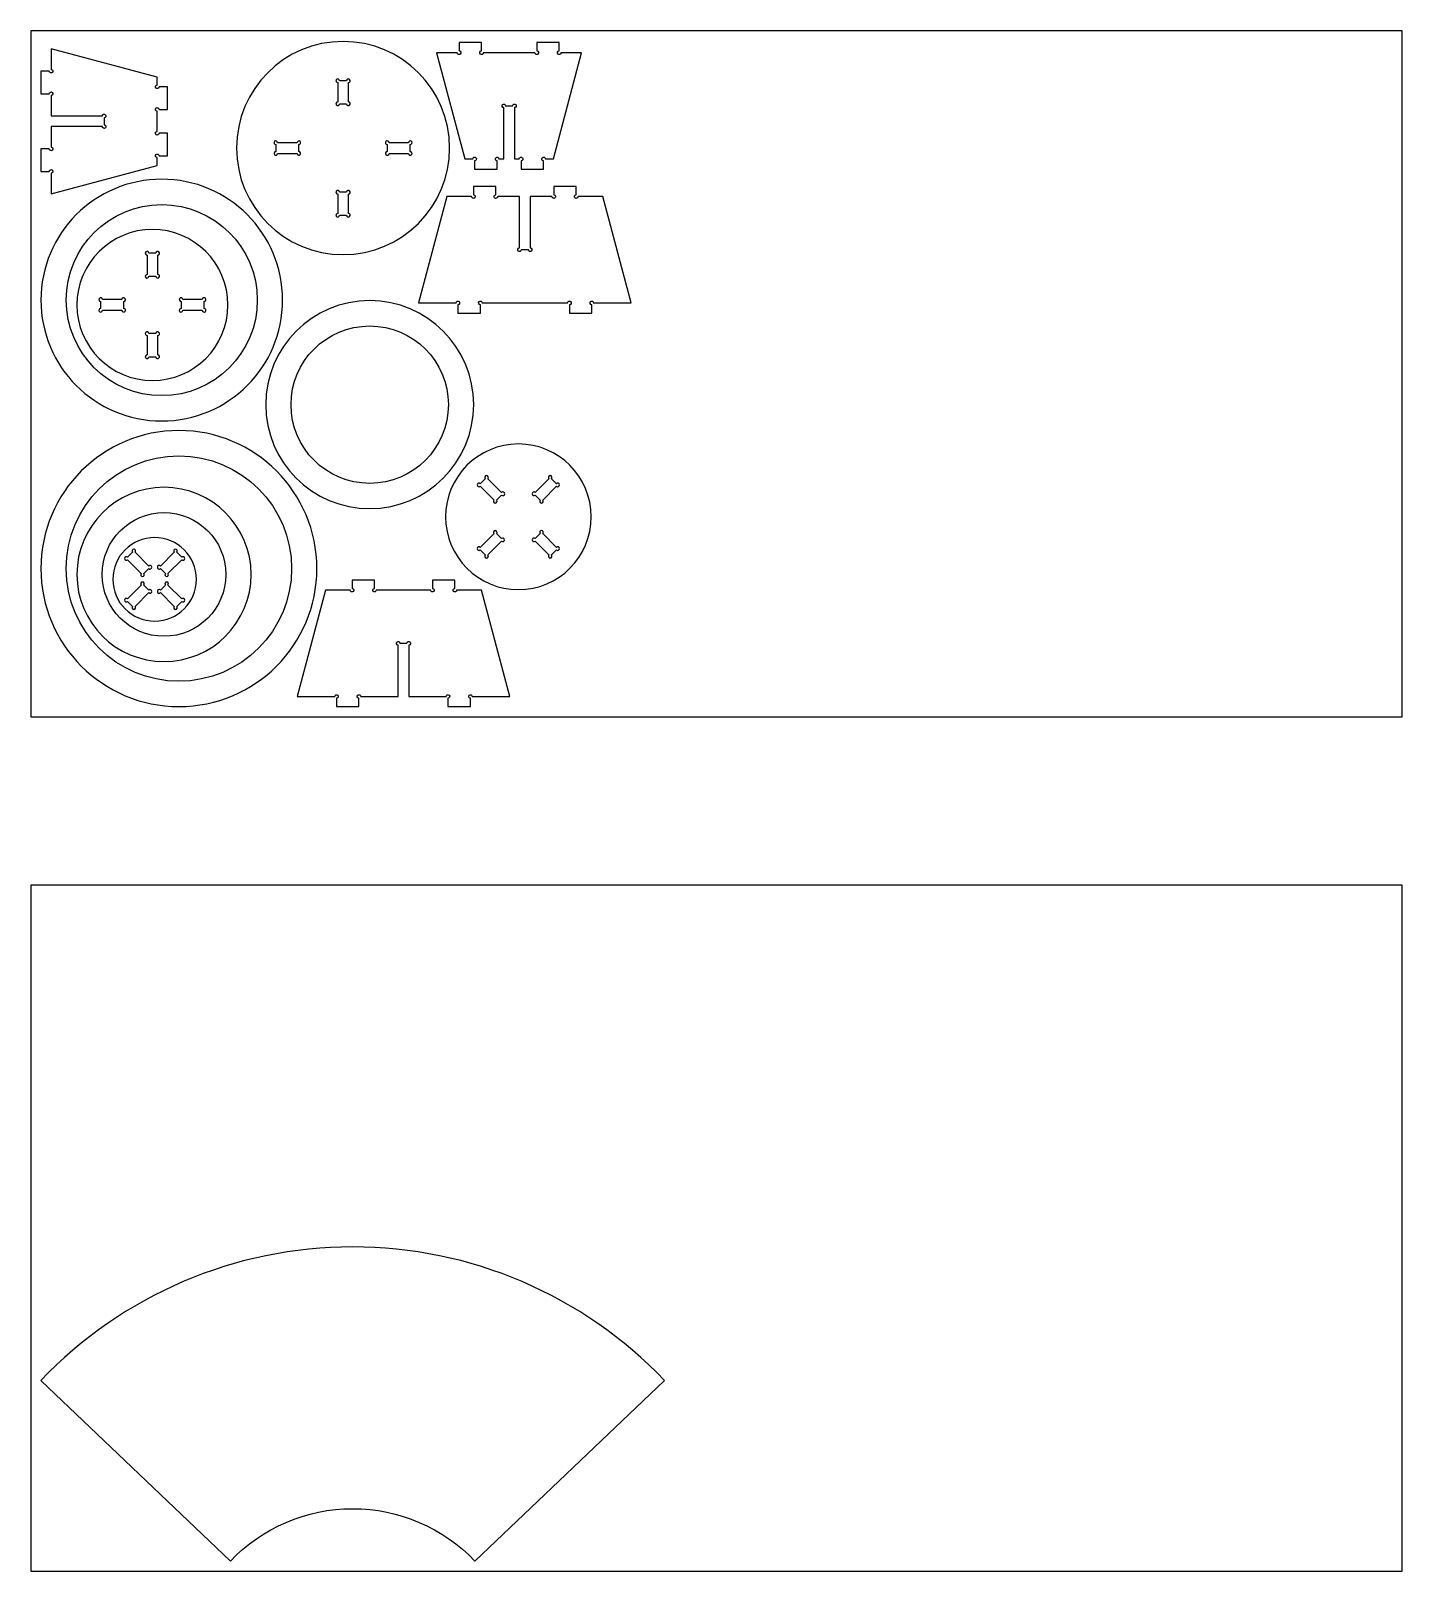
# Model space of a CAD drawing. Header units: millimetres. Extents: x 0 to 2440, y 0 to 2740.
import ezdxf

# ---------------------------------------------------------------- set-up
doc = ezdxf.new("R2010")
doc.units = ezdxf.units.MM
for name, color, linetype in [('GABARIT_BAGUES_18MM', 3, 'Continuous'), ('GABARIT_INTERIEUR_18MM', 5, 'Continuous'), ('PIECE_5MM', 1, 'Continuous'), ('PLANCHE_18MM', 8, 'Continuous'), ('PLANCHE_5MM', 8, 'Continuous')]:
    doc.layers.add(name, color=color, linetype=linetype)

msp = doc.modelspace()

# ---------------------------------------------------------------- linework, layer by layer
at = {"layer": 'GABARIT_BAGUES_18MM'}
for points in [[(448, 2261, 1), (18, 2261, 1)], [(63, 2261, -1), (403, 2261, -1)], [(788, 2075, 1), (418, 2075, 1)], [(463, 2075, -1), (743, 2075, -1)], [(509, 1783.5, 1), (18, 1783.5, 1)], [(63, 1783.5, -1), (464, 1783.5, -1)], [(392, 1773, 1), (82, 1773, 1)], [(127, 1773, -1), (347, 1773, -1)]]:
    msp.add_lwpolyline(points, format="xyb", close=True, dxfattribs=at)
at = {"layer": 'GABARIT_INTERIEUR_18MM'}
for points in [[(745.1, 2531.5, 1), (366, 2531.5, 1)], [(980.1, 2701), (943.3, 2701, -2.414214), (940.1, 2704.2), (940.1, 2719), (900.1, 2719), (900.1, 2704.2, -2.414214), (896.9, 2701), (805.1, 2701, -2.414214), (801.9, 2704.2), (801.9, 2719), (761.9, 2719), (761.9, 2704.2, -2.414214), (758.7, 2701), (722, 2701), (772.4, 2512), (786.5, 2512, -2.414214), (789.7, 2508.8), (789.7, 2494), (829.7, 2494), (829.7, 2508.8, -2.414214), (832.9, 2512), (841.5, 2512), (841.5, 2603.3, -2.414214), (844.7, 2606.5), (857.3, 2606.5, -2.414214), (860.5, 2603.3), (860.5, 2512), (869.1, 2512, -2.414214), (872.3, 2508.8), (872.3, 2494), (912.3, 2494), (912.3, 2508.8, -2.414214), (915.5, 2512), (929.7, 2512)], [(36, 2708.1), (36, 2671.3, -2.414214), (32.8, 2668.1), (18, 2668.1), (18, 2628.1), (32.8, 2628.1, -2.414214), (36, 2624.9), (36, 2588.5), (127.3, 2588.5, -2.414214), (130.5, 2585.3), (130.5, 2572.7, -2.414214), (127.3, 2569.5), (36, 2569.5), (36, 2533.1, -2.414214), (32.8, 2529.9), (18, 2529.9), (18, 2489.9), (32.8, 2489.9, -2.414214), (36, 2486.7), (36, 2450), (225, 2500.4), (225, 2514.5, -2.414214), (228.2, 2517.7), (243, 2517.7), (243, 2557.7), (228.2, 2557.7, -2.414214), (225, 2560.9), (225, 2597.1, -2.414214), (228.2, 2600.3), (243, 2600.3), (243, 2640.3), (228.2, 2640.3, -2.414214), (225, 2643.5), (225, 2657.7)], [(561.8, 2610.2, 2.414214), (565, 2613.4), (565, 2648, 2.414214), (561.8, 2651.2), (549.2, 2651.2, 2.414214), (546, 2648), (546, 2613.4, 2.414214), (549.2, 2610.2)], [(435.9, 2525.2, 2.414214), (439.1, 2522), (473.7, 2522, 2.414214), (476.9, 2525.2), (476.9, 2537.8, 2.414214), (473.7, 2541), (439.1, 2541, 2.414214), (435.9, 2537.8)], [(634.2, 2525.2, 2.414214), (637.4, 2522), (672, 2522, 2.414214), (675.2, 2525.2), (675.2, 2537.8, 2.414214), (672, 2541), (637.4, 2541, 2.414214), (634.2, 2537.8)], [(561.8, 2411.9, 2.414214), (565, 2415.1), (565, 2449.7, 2.414214), (561.8, 2452.9), (549.2, 2452.9, 2.414214), (546, 2449.7), (546, 2415.1, 2.414214), (549.2, 2411.9)], [(690, 2256), (756.7, 2256, -2.414214), (759.9, 2252.8), (759.9, 2238), (799.9, 2238), (799.9, 2252.8, -2.414214), (803.1, 2256), (955, 2256, -2.414214), (958.2, 2252.8), (958.2, 2238), (998.2, 2238), (998.2, 2252.8, -2.414214), (1001.4, 2256), (1068.1, 2256), (1017.7, 2445), (973.7, 2445, -2.414214), (970.5, 2448.2), (970.5, 2463), (930.5, 2463), (930.5, 2448.2, -2.414214), (927.3, 2445), (888.5, 2445), (888.5, 2353.7, -2.414214), (885.3, 2350.5), (872.7, 2350.5, -2.414214), (869.5, 2353.7), (869.5, 2445), (830.7, 2445, -2.414214), (827.5, 2448.2), (827.5, 2463), (787.5, 2463), (787.5, 2448.2, -2.414214), (784.3, 2445), (740.4, 2445)], [(350.7, 2252.3, 1), (82, 2252.3, 1)], [(222.6, 2303.3, 2.414214), (225.8, 2306.5), (225.8, 2341.1, 2.414214), (222.6, 2344.3), (210, 2344.3, 2.414214), (206.8, 2341.1), (206.8, 2306.5, 2.414214), (210, 2303.3)], [(124.3, 2246, 2.414214), (127.5, 2242.8), (162.1, 2242.8, 2.414214), (165.3, 2246), (165.3, 2258.6, 2.414214), (162.1, 2261.8), (127.5, 2261.8, 2.414214), (124.3, 2258.6)], [(267.3, 2246, 2.414214), (270.5, 2242.8), (305.1, 2242.8, 2.414214), (308.3, 2246), (308.3, 2258.6, 2.414214), (305.1, 2261.8), (270.5, 2261.8, 2.414214), (267.3, 2258.6)], [(222.6, 2160.3, 2.414214), (225.8, 2163.5), (225.8, 2198.1, 2.414214), (222.6, 2201.3), (210, 2201.3, 2.414214), (206.8, 2198.1), (206.8, 2163.5, 2.414214), (210, 2160.3)], [(997.1, 1875.5, 1), (738, 1875.5, 1)], [(837.6, 1914.3, 2.414214), (837.6, 1918.9), (813.2, 1943.3, 2.414214), (808.6, 1943.3), (799.7, 1934.4, 2.414214), (799.7, 1929.9), (824.2, 1905.4, 2.414214), (828.7, 1905.4)], [(906.3, 1905.4, 2.414214), (910.9, 1905.4), (935.3, 1929.9, 2.414214), (935.3, 1934.4), (926.4, 1943.3, 2.414214), (921.9, 1943.3), (897.4, 1918.9, 2.414214), (897.4, 1914.3)], [(294.7, 1764.3, 1), (146, 1764.3, 1)], [(808.6, 1807.7, 2.414214), (813.2, 1807.7), (837.6, 1832.2, 2.414214), (837.6, 1836.7), (828.7, 1845.6, 2.414214), (824.2, 1845.6), (799.7, 1821.2, 2.414214), (799.7, 1816.6)], [(935.3, 1816.6, 2.414214), (935.3, 1821.2), (910.9, 1845.6, 2.414214), (906.3, 1845.6), (897.4, 1836.7, 2.414214), (897.4, 1832.2), (921.9, 1807.7, 2.414214), (926.4, 1807.7)], [(210.1, 1783.5, 2.414214), (210.1, 1788), (185.6, 1812.5, 2.414214), (181.1, 1812.5), (172.2, 1803.6, 2.414214), (172.2, 1799.1), (196.6, 1774.6, 2.414214), (201.1, 1774.6)], [(239.5, 1774.6, 2.414214), (244, 1774.6), (268.5, 1799.1, 2.414214), (268.5, 1803.6), (259.6, 1812.5, 2.414214), (255.1, 1812.5), (230.6, 1788, 2.414214), (230.6, 1783.5)], [(181.1, 1716.2, 2.414214), (185.6, 1716.2), (210.1, 1740.6, 2.414214), (210.1, 1745.1), (201.1, 1754.1, 2.414214), (196.6, 1754.1), (172.2, 1729.6, 2.414214), (172.2, 1725.1)], [(268.5, 1725.1, 2.414214), (268.5, 1729.6), (244, 1754.1, 2.414214), (239.5, 1754.1), (230.6, 1745.1, 2.414214), (230.6, 1740.6), (255.1, 1716.2, 2.414214), (259.6, 1716.2)], [(474, 1556), (540.7, 1556, -2.414214), (543.9, 1552.8), (543.9, 1538), (583.9, 1538), (583.9, 1552.8, -2.414214), (587.1, 1556), (653.5, 1556), (653.5, 1647.3, -2.414214), (656.7, 1650.5), (669.3, 1650.5, -2.414214), (672.5, 1647.3), (672.5, 1556), (739, 1556, -2.414214), (742.2, 1552.8), (742.2, 1538), (782.2, 1538), (782.2, 1552.8, -2.414214), (785.4, 1556), (852.1, 1556), (801.7, 1745), (757.7, 1745, -2.414214), (754.5, 1748.2), (754.5, 1763), (714.5, 1763), (714.5, 1748.2, -2.414214), (711.3, 1745), (614.7, 1745, -2.414214), (611.5, 1748.2), (611.5, 1763), (571.5, 1763), (571.5, 1748.2, -2.414214), (568.3, 1745), (524.4, 1745)]]:
    msp.add_lwpolyline(points, format="xyb", close=True, dxfattribs=at)
at = {"layer": 'PIECE_5MM'}
msp.add_lwpolyline([(790.1, 18), (1127.3, 339.3, 0.428387), (18, 339.3), (355.1, 18, -0.428387)], format="xyb", close=True, dxfattribs=at)
at = {"layer": 'PLANCHE_18MM'}
msp.add_lwpolyline([(0, 1520), (2440, 1520), (2440, 2740), (0, 2740)], close=True, dxfattribs=at)
at = {"layer": 'PLANCHE_5MM'}
msp.add_lwpolyline([(0, 0), (2440, 0), (2440, 1220), (0, 1220)], close=True, dxfattribs=at)

doc.saveas('drawing.dxf')
